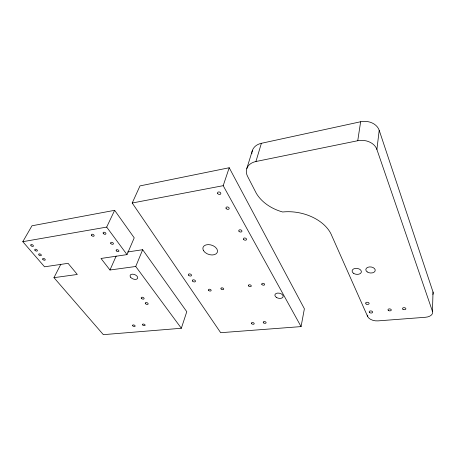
<?xml version="1.0" encoding="UTF-8"?>
<svg xmlns="http://www.w3.org/2000/svg" width="456" height="456" viewBox="0 0 456 456"><rect width="100%" height="100%" fill="white"/><g stroke="black" fill="none" stroke-linecap="round" stroke-linejoin="round"><path stroke-width="0.68" d="M261.379 143.304L255.936 161.51A15.909 11.845 15.2 0 0 247.54 176.301L256.352 193.384A39.809 29.349 11.9 0 0 282.646 211.989A39.404 26.608 11.7 0 1 331.814 235.769L367.621 316.47A8.579 5.073 7 0 0 378.007 320.876L425.465 317.273A9.023 5.318 4.2 0 0 432.453 311.311L433.018 291.994L379.21 130.302A14.923 11.793 1.8 0 0 360.628 121.758L261.379 143.304A15.481 11.867 15 0 0 252.025 151.911M367.621 316.47L367.77 315.09M432.453 311.311L376.895 149.46L379.21 130.302M255.936 161.51L357.749 140.727L360.628 121.758M301.068 326.599L304.38 308.775L229.214 167.745L139.992 185.9L132.211 203.011L220.681 332.703L301.068 326.599L223.195 185.677L229.214 167.745M246.804 168.549L252.407 150.412M60.83 264.241L53.968 277.664L103.341 334.658L181.34 328.263L186.778 311.704L142.671 249.717L127.583 251.98M181.34 328.263L135.745 266.481L142.671 249.717M135.745 266.481L109.976 270.003L100.998 258.461L126.996 254.619L134.224 237.844L114.638 210.319L31.971 225.788L22.8 241.686L44.563 266.806L68.064 263.329L77.303 274.472L53.968 277.664M109.976 270.003L116.172 256.055M22.8 241.686L106.681 227.094L114.638 210.319M132.211 203.011L223.195 185.677M106.681 227.094L126.996 254.619M251.906 153.461A15.481 11.867 15 0 1 251.934 152.686M357.749 140.727A15.356 11.833 3.1 0 1 376.895 149.46M433.018 291.994A8.812 5.364 3.5 0 1 432.909 294.439M353.497 273.275A4.668 2.992 7.2 0 0 361.249 272.437A4.668 2.992 7.2 0 0 355.48 268.379A4.668 2.992 7.2 0 0 353.497 273.275M367.183 271.896A4.737 3.038 6.2 0 0 375.083 271.041A4.737 3.038 6.2 0 0 369.309 266.937A4.737 3.038 6.2 0 0 367.183 271.896M402.967 309.293A1.693 1.009 5.1 0 0 405.817 309.06A1.693 1.009 5.1 0 0 403.817 307.663A1.693 1.009 5.1 0 0 402.967 309.293M388.444 310.49A1.67 0.992 6 0 0 391.237 310.262A1.67 0.992 6 0 0 389.242 308.883A1.67 0.992 6 0 0 388.444 310.49M366.117 304.004A1.778 1.077 7.2 0 0 369.069 303.742A1.778 1.077 7.2 0 0 366.892 302.254A1.778 1.077 7.2 0 0 366.117 304.004M369.696 312.622A1.756 1.049 7.2 0 0 372.62 312.388A1.756 1.049 7.2 0 0 370.477 310.924A1.756 1.049 7.2 0 0 369.696 312.622M203.524 250.692A7.57 4.873 18 0 0 216.218 253.764A7.57 4.873 18 0 0 210.837 244.912A7.57 4.873 18 0 0 203.524 250.692M276.393 297.397A4.224 2.576 12.8 0 0 283.13 296.748A4.224 2.576 12.8 0 0 277.561 293.094A4.224 2.576 12.8 0 0 276.393 297.397M263.773 322.973A1.471 0.849 13.7 0 0 266.099 322.785A1.471 0.849 13.7 0 0 264.132 321.543A1.471 0.849 13.7 0 0 263.773 322.973M251.473 323.503A1.453 0.838 14.3 0 0 253.924 324.108A1.453 0.838 14.3 0 0 252.977 322.586A1.453 0.838 14.3 0 0 251.473 323.503M217.672 193.486A1.704 1.208 18.9 0 0 220.527 194.142A1.704 1.208 18.9 0 0 219.325 191.999A1.704 1.208 18.9 0 0 217.672 193.486M226.079 208.403A1.67 1.163 17.7 0 0 228.889 209.053A1.67 1.163 17.7 0 0 227.732 206.995A1.67 1.163 17.7 0 0 226.079 208.403M192.512 281.033A1.63 0.986 18.3 0 0 195.242 281.694A1.63 0.986 18.3 0 0 194.022 279.87A1.63 0.986 18.3 0 0 192.512 281.033M188.55 275.139A1.647 1.003 18.7 0 0 191.303 275.806A1.647 1.003 18.7 0 0 190.066 273.953A1.647 1.003 18.7 0 0 188.55 275.139M208.512 290.272A1.436 0.861 17.2 0 0 210.923 290.86A1.436 0.861 17.2 0 0 209.885 289.275A1.436 0.861 17.2 0 0 208.512 290.272M248.497 285.866A1.488 0.912 14.7 0 0 250.999 286.471A1.488 0.912 14.7 0 0 250.025 284.823A1.488 0.912 14.7 0 0 248.497 285.866M261.829 284.396A1.505 0.935 13.9 0 0 264.36 285.006A1.505 0.935 13.9 0 0 263.408 283.341A1.505 0.935 13.9 0 0 261.829 284.396M221.04 288.893A1.453 0.878 16.5 0 0 223.48 289.486A1.453 0.878 16.5 0 0 222.46 287.878A1.453 0.878 16.5 0 0 221.04 288.893M243.538 239.309A1.602 1.066 15.6 0 0 246.24 239.947A1.602 1.066 15.6 0 0 245.174 238.043A1.602 1.066 15.6 0 0 243.538 239.309M238.921 231.135A1.619 1.094 16.1 0 0 241.646 231.773A1.619 1.094 16.1 0 0 240.557 229.83A1.619 1.094 16.1 0 0 238.921 231.135M145.435 303.628A1.522 0.849 20.3 0 0 147.966 304.249A1.522 0.849 20.3 0 0 146.718 302.607A1.522 0.849 20.3 0 0 145.435 303.628M141.383 298.321A1.533 0.866 20.6 0 0 143.925 298.948A1.533 0.866 20.6 0 0 142.66 297.278A1.533 0.866 20.6 0 0 141.383 298.321M103.307 233.461A1.516 0.923 24.8 0 0 105.786 234.053A1.516 0.923 24.8 0 0 104.452 232.264A1.516 0.923 24.8 0 0 103.307 233.461M91.565 235.444A1.505 0.906 25.2 0 0 94.016 236.031A1.505 0.906 25.2 0 0 92.665 234.264A1.505 0.906 25.2 0 0 91.565 235.444M31.008 245.681A1.448 0.798 27.1 0 0 33.311 246.24A1.448 0.798 27.1 0 0 31.897 244.587A1.448 0.798 27.1 0 0 31.008 245.681M35.015 250.344A1.436 0.792 26.7 0 0 37.301 250.897A1.436 0.792 26.7 0 0 35.904 249.267A1.436 0.792 26.7 0 0 35.015 250.344M38.971 254.944A1.425 0.781 26.4 0 0 41.245 255.497A1.425 0.781 26.4 0 0 39.866 253.889A1.425 0.781 26.4 0 0 38.971 254.944M42.881 259.487A1.414 0.775 26.1 0 0 45.138 260.04A1.414 0.775 26.1 0 0 43.776 258.449A1.414 0.775 26.1 0 0 42.881 259.487M116.32 250.846A1.476 0.883 23.4 0 0 118.748 251.427A1.476 0.883 23.4 0 0 117.477 249.717A1.476 0.883 23.4 0 0 116.32 250.846M110.819 243.493A1.493 0.901 24 0 0 113.265 244.08A1.493 0.901 24 0 0 111.971 242.341A1.493 0.901 24 0 0 110.819 243.493M130.593 277.202A4.013 2.331 21.7 0 0 137.216 278.827A4.013 2.331 21.7 0 0 133.87 274.335A4.013 2.331 21.7 0 0 130.593 277.202M142.705 324.946A1.351 0.724 19.9 0 0 144.951 325.51A1.351 0.724 19.9 0 0 143.834 324.091A1.351 0.724 19.9 0 0 142.705 324.946M132.759 325.812A1.345 0.712 20.3 0 0 134.982 326.371A1.345 0.712 20.3 0 0 133.853 324.968A1.345 0.712 20.3 0 0 132.759 325.812"/></g></svg>
